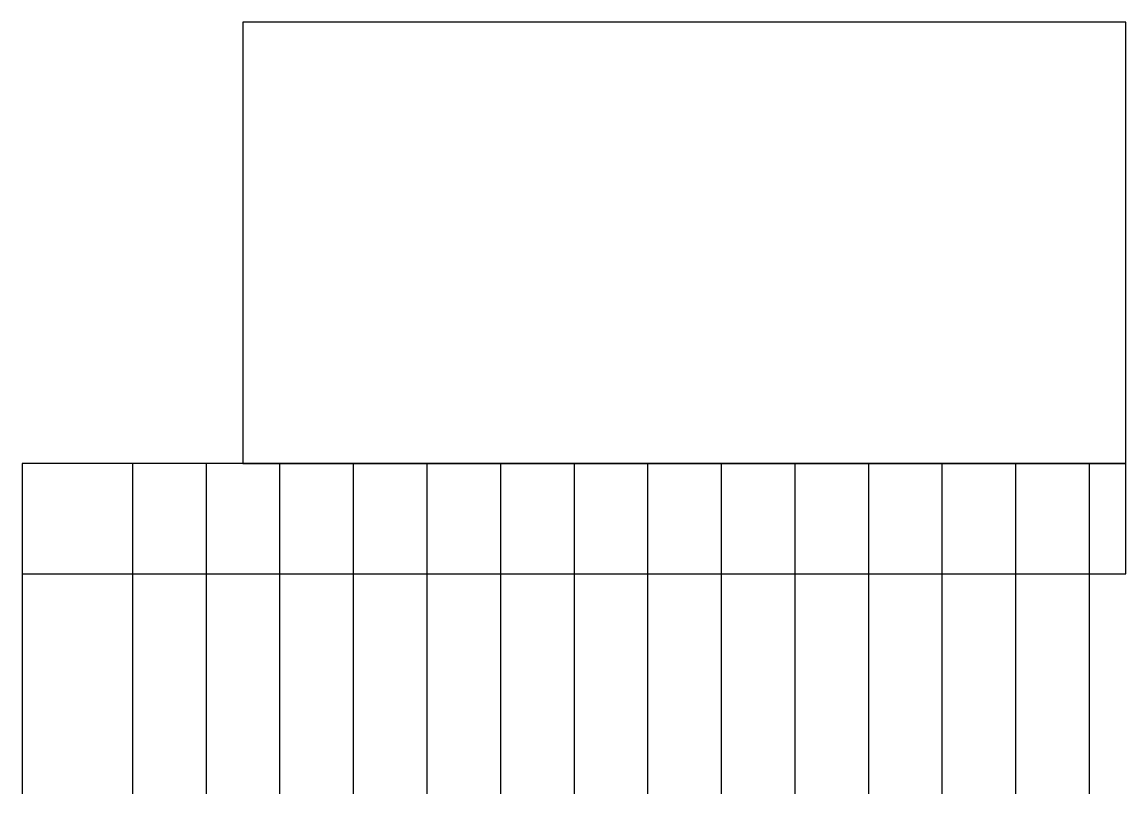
# Model space of a CAD drawing. Header units: millimetres. Extents: x -150 to 600, y -225 to 300.
import ezdxf

# ---------------------------------------------------------------- set-up
doc = ezdxf.new("R2010")
doc.units = ezdxf.units.MM
doc.layers.get('0').update_dxf_attribs({"true_color": 0xc2ced6})

msp = doc.modelspace()

# ---------------------------------------------------------------- linework, layer by layer
for points in [[(0, 0), (600, 0), (600, 300), (0, 300)], [(-150, -75), (600, -75), (600, 0), (-150, 0)]]:
    msp.add_lwpolyline(points, close=True)
for points in [[(-150, 0), (-150, -224.7)], [(-75, 0), (-75, -224.7)], [(-25, 0), (-25, -224.7)], [(25, 0), (25, -224.7)], [(75, 0), (75, -224.7)], [(125, 0), (125, -224.7)], [(175, 0), (175, -224.7)], [(225, 0), (225, -224.7)], [(275, 0), (275, -224.7)], [(325, 0), (325, -224.7)], [(375, 0), (375, -224.7)], [(425, 0), (425, -224.7)], [(475, 0), (475, -224.7)], [(525, 0), (525, -224.7)], [(575, 0), (575, -224.7)]]:
    msp.add_lwpolyline(points)

doc.saveas('drawing.dxf')
